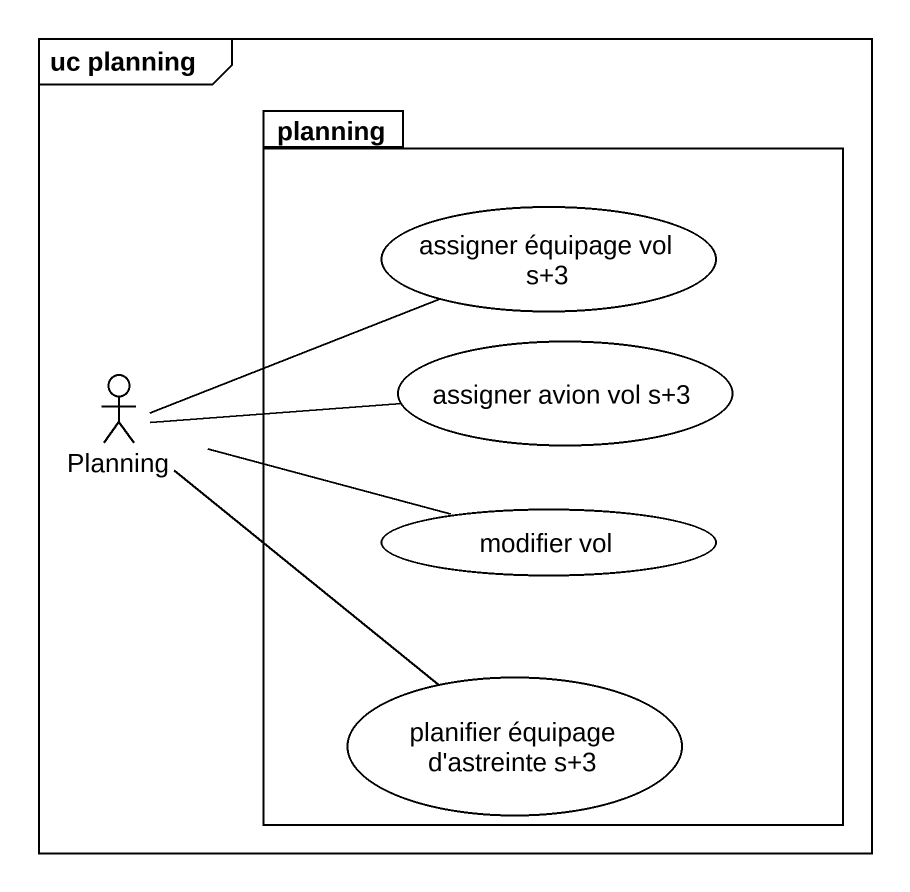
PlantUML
@startuml
mainframe uc planning
package planning {
  usecase "assigner équipage vol s+3" as assigner_équipage_vol_s_3
  usecase "assigner avion vol s+3" as assigner_avion_vol_s_3
  usecase "modifier vol" as modifier_vol
  usecase "planifier équipage d'astreinte s+3" as planifier_équipage_d
}
actor Planning
Planning -right- assigner_équipage_vol_s_3
Planning -right- assigner_avion_vol_s_3
Planning -right- modifier_vol
Planning -- planifier_équipage_d
@enduml
